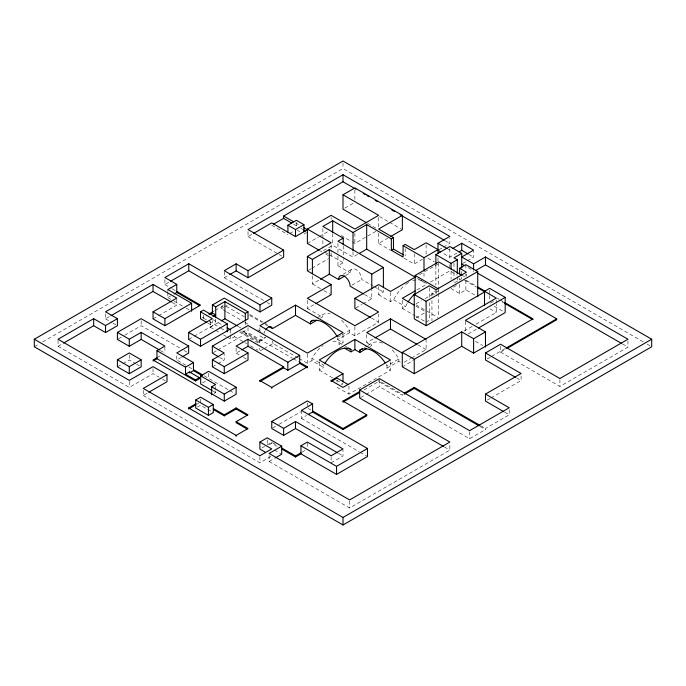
<?xml version="1.0" encoding="UTF-8"?>
<svg xmlns="http://www.w3.org/2000/svg" width="686" height="686" viewBox="0 0 686 686"><rect width="100%" height="100%" fill="white"/><g stroke="black" fill="none" stroke-linecap="round" stroke-linejoin="round"><path stroke-width="0.51" stroke-dasharray="3.43 2.57" d="M34.3 346.764L38.939 344.089M42.643 341.945L343 168.533L643.357 341.945M58.044 340.247L58.044 346.276L62.615 343.635M105.541 313.828L105.541 318.853L110.103 316.22M164.906 279.554L164.906 284.579L169.493 281.929M248.015 231.568L248.015 236.593L252.585 233.96M167.864 292.57L167.864 297.595L170.54 296.052M289.595 233.583L293.814 231.148M118.326 338.893L123.806 335.728M124.715 335.197L141.162 325.713L183.171 349.963M153.029 318.853L157.6 316.22M158.509 315.689L176.774 305.141L176.774 299.113M224.271 271.699L224.271 277.727L228.832 275.086M344.826 208.124L353.959 202.85M303.941 234.072L306.522 232.58M307.379 243.453L318.338 237.124M319.256 236.593L328.388 231.319M117.409 366.839L121.979 364.197M122.888 363.674L129.285 359.987L135.674 363.674M202.001 318.004L203.485 317.146M212.394 312.001L214.221 310.947M215.138 310.415L223.353 305.673M203.485 315.14L203.485 318.167L206.152 316.615M225.84 311.384L221.286 308.751L223.808 307.294M224.648 306.814L227.169 305.356M357.569 254.429L353.007 257.061L332.684 245.331L322.892 250.982L322.892 248.838M156.965 357.715L161.373 355.168M188.65 339.416L193.22 336.783M194.129 336.251L212.394 325.713L212.394 320.688M308.297 270.344L311.032 268.758M311.95 268.235L328.388 258.742M352.132 241.866L354.876 243.453L366.744 236.593M367.662 236.07L375.877 231.319M210.259 321.134L210.259 327.231L220.309 321.425M337.949 256.144L337.949 265.756L343.223 262.712L343.223 259.514M58.044 346.276L129.285 387.401L153.029 373.69L159.135 377.223M181.344 357.346L176.774 359.987L176.774 354.962M378.621 233.163L378.621 243.453L387.753 238.179M312.404 275.806L312.404 283.935L319.522 279.828M227.135 336.972L230.685 339.021L234.629 336.74A6.123 3.533 -60 0 1 235.487 334.288M242.707 331.046A6.123 3.533 -60 0 1 243.041 331.887L245.322 330.575L245.322 328.534M343 274.289L351.935 269.126M345.787 275.438L350.254 272.856A8.146 4.699 60 0 1 356.008 269.529A8.146 4.699 60 0 1 361.771 279.502L373.484 286.268M213.243 352.638L216.905 350.529M217.822 349.997L248.015 332.564L292.322 358.143M143.245 390.437L143.245 395.462L147.807 392.829M307.379 300.322L307.379 308.451L314.685 304.232M351.944 285.179L361.771 279.502M212.394 366.839L216.939 364.215M217.848 363.691L224.202 360.021L224.202 353.993M236.138 348.102L236.138 353.127L240.709 350.495M243.11 330.944L259.677 340.513L265.499 337.143A6.123 3.533 60 0 0 264.65 338.618L259.677 341.491L243.041 331.887M202.439 382.942L207.729 379.89M316.872 317.961L322.351 314.797A26.66 15.392 60 0 1 330.129 313.691M263.244 349.14L259.677 351.198L255.964 349.063M264.136 348.625L273.054 343.472L298.101 357.938M320.525 318.15L322.351 317.095L322.351 314.797M404.191 258.219L414.241 264.016L422.456 259.265M438.894 249.781L442.547 247.672M443.465 247.14L449.862 243.453L449.862 238.428M355.76 307.937L361.985 304.344M362.877 303.829L371.778 298.693L371.778 289.552M378.621 286.611L378.621 294.74L383.388 291.987L383.388 288.789M419.472 274.709L423.091 272.616M424.866 271.587L437.985 264.016M457.168 252.945L449.862 257.164L442.547 252.945M214.023 393.49L215.593 392.581L215.593 390.566M196.873 404.234L198.7 403.179M197.336 407.09L200.569 405.22L213.303 412.569M378.621 294.74L390.488 301.6L393.661 299.765A27.191 15.692 -60 0 1 405.212 284.939M416.856 289.921L426.812 284.175M430.439 282.083L449.862 270.867L457.168 275.086M462.647 263.484L466.3 261.375M467.209 260.851L473.606 257.164L473.606 251.127M337.615 337.323L341.268 335.214M342.177 334.682L349.491 330.463A26.66 15.392 60 0 0 340.908 319.633M337.615 338.087L337.615 339.621L349.491 332.761L354.876 335.874L378.621 322.163L378.621 314.034M299.036 358.469L307.379 363.288L311.941 360.656L323.818 367.516L323.818 365.218L311.941 358.358A26.66 15.392 -60 0 1 322.995 345.521M343 334.596L343 342.726L339.081 344.989L339.081 342.691A26.66 15.392 -60 0 0 330.498 341.774M402.365 300.322L402.365 308.451L405.537 306.625A27.191 15.692 -60 0 1 407.493 303.006M431.948 296.223L431.948 293.016L436.193 290.564M416.025 303.795L421.461 300.657M425.08 298.564L438.663 290.727M319.256 362.019L319.256 370.148L323.818 367.516M366.744 334.596L366.744 342.726L374.05 338.507M364.412 347.519L367.147 345.933M368.065 345.41L371.718 343.3A26.66 15.392 60 0 1 382.771 343.223M416.068 317.798L424.282 313.056M456.422 285.487L451.062 288.574L459.611 293.514L465.863 289.912L477.73 296.764M369.891 346.653L371.718 345.598L371.718 343.3M426.109 322.163L429.282 320.328L429.282 301.506M341.311 384.829L343 383.86L333.868 378.586M272.676 428.004L278.156 424.84M279.065 424.317L300.991 411.66M490.464 303.118L495.626 300.142M390.488 362.019L390.488 370.148L386.981 368.116L386.981 365.818L398.849 358.967A26.66 15.392 60 0 0 390.274 348.136M386.981 368.116L398.849 361.265L401.49 362.783M301.446 410.374L301.446 418.426L306.591 415.45M337.083 387.273L348.96 394.124L390.488 370.148M404.191 362.234L410.588 358.546M411.497 358.015L426.109 349.586L426.109 340.436M261.726 448.035L265.396 445.917M267.231 444.862L271.759 442.238L277.238 445.403M402.279 366.787L413.341 360.399M464.036 331.132L472.337 326.339M476.024 324.212L496.304 312.499L496.304 304.275M269.041 444.828L271.759 443.259L278.156 446.946M364.009 390L378.621 381.562L402.365 395.273L402.365 394.261L378.621 380.55L378.621 381.562M468.212 333.962L477.456 328.62M360.57 397.528L365.055 394.939M365.955 394.424L379.409 386.655L469.593 438.723L485.474 429.547L485.474 428.536L509.226 414.824L509.226 407.784M143.245 395.462L259.891 462.81L271.759 455.95M269.101 455.461L269.101 461.498L274.494 458.385M301.84 452.297L305.536 450.162M487.249 358.958L490.799 356.909M491.682 356.403L505.153 348.625M500.557 346.259L500.557 352.132L506.079 348.951M331.124 462.81L343 455.95L343 449.922M487.3 400.058L490.044 398.472M490.953 397.949L521.094 380.55L521.094 375.525M500.557 352.132L559.922 386.407L627.956 347.133L627.956 340.222M269.101 461.498L349.62 507.983L449.862 450.11L449.862 443.07M647.061 344.089L651.7 346.764M445.248 240.795L449.862 243.453M469.035 254.523L473.606 257.164M622.399 343.926L627.956 347.133M448.035 249.069L449.862 250.124M379.53 216.562L388.662 221.835M389.579 222.358L401.456 229.21M468.126 267.703L473.606 270.867L473.606 271.725M463.016 275.926L464.722 276.912M367.662 223.413L377.703 229.21M427.935 258.219L434.332 261.906M466.3 280.36L476.341 286.165M497.35 298.29L499.176 299.345M500.094 299.868L504.656 302.509M464.473 280.162L476.341 287.022M501.92 301.78L504.656 303.366M494.186 306.265L503.353 311.555M378.621 243.453L390.488 250.304M489.958 308.837L496.304 312.499M423.862 281.955L426.606 283.532M417.525 278.516L420.295 280.12M421.221 280.651L425.826 283.309M341.174 235.538L351.223 241.343M431.948 293.016L434.435 294.448M295.512 222.89L300.074 225.523M293.685 224.176L297.338 226.286M300.991 228.395L302.818 229.45M297.192 230.179L299.722 231.636M324.744 252.045L328.44 254.18M329.366 254.712L343.223 262.712M416.025 304.841L426.023 310.612M426.932 311.135L437.831 317.429M320.165 250.836L321.991 251.891M325.644 254L328.388 255.578M416.068 306.196L426.109 312.001M475.458 341.345L482.747 345.555M271.759 225.231L287.914 234.561M337.949 265.756L350.254 272.856M374.385 286.791L383.388 291.987M393.661 299.765L405.537 306.625M402.365 308.451L415.15 315.834M416.068 316.366L424.282 321.108M516.532 377.909L521.094 380.55M364.566 294.534L371.778 298.693M248.015 236.593L278.156 254M279.065 254.523L281.809 256.11M312.404 283.935L323.106 290.109M323.998 290.624L331.124 294.74M371.315 317.944L378.621 322.163M417.894 344.835L426.109 349.586M504.656 412.183L509.226 414.824M307.379 308.451L322.351 317.095M366.744 342.726L371.718 345.598M337.615 339.621L343 342.726M339.081 342.691L344.561 345.855M345.47 346.387L347.296 347.442M224.271 277.727L266.279 301.977M267.197 302.509L269.932 304.087M480.852 425.86L485.474 428.536M479.926 426.34L485.474 429.547M249.781 314.514L263.441 322.394M264.35 322.926L267.986 325.027M249.721 315.466L261.555 322.291M265.199 324.401L267.926 325.97M226.097 306.196L244.362 316.743M226.749 311.907L244.045 321.897M244.953 322.42L249.507 325.044M257.704 329.777L263.167 332.933M259.891 335.874L264.65 338.618M319.256 370.148L332.95 378.055M238.222 326.467L240.88 328.011M164.906 284.579L171.294 288.274M172.212 288.797L176.774 291.439M293.239 358.675L298.779 361.874M444.339 446.929L449.862 450.11M240.649 331.561L259.677 342.546M239.697 332.238L259.677 343.763L259.677 340.513M212.926 319.625L221.801 324.752M167.864 297.595L173.344 300.76M174.253 301.291L182.476 306.033M186.129 308.143L190.691 310.784M203.485 318.167L208.047 320.799M208.964 321.331L219.923 327.651M220.832 328.182L226.311 331.347M234.629 336.74L243.907 342.1M244.833 342.631L246.686 343.703M250.399 345.847L255.038 348.522M172.212 302.509L176.774 305.141M207.832 323.072L212.394 325.713M210.259 327.231L214.701 329.795M215.584 330.309L220.026 332.873M223.576 334.922L226.243 336.457M236.138 353.127L242.535 356.823M243.453 357.346L247.106 359.455M308.246 408.47L310.852 409.971M219.64 357.389L224.202 360.021M184.08 350.495L188.65 353.127M301.446 418.426L359.224 451.782M360.141 452.306L366.564 456.018M105.541 318.853L111.929 322.549M112.847 323.072L117.409 325.713M160.335 350.495L163.988 352.604M177.7 360.519L187.887 366.401M188.813 366.933L193.443 369.608M204.154 375.791L228.798 390.017M229.716 390.548L235.221 393.73M338.43 453.317L343 455.95M212.96 391.063L215.593 392.581M136.591 364.197L139.335 365.784M162.625 379.229L165.249 380.747M274.46 450.05L280.788 453.703M559.922 379.504L559.922 386.407M496.304 300.159L496.304 303.246M489.607 290.418L489.607 294.534M489.607 295.563L489.607 299.679M469.593 431.674L469.593 438.723M466.429 274.117L466.429 276.004M465.863 264.693L465.863 269.95M465.863 274.151L465.863 276.252M465.863 280.454L465.863 289.912M465.434 321.322L465.434 331.492M461.729 271.373L461.729 278.585L453.986 283.052L453.986 280.951M459.611 278.079L459.611 280.137M459.611 284.253L459.611 293.514M457.313 276.569L457.313 281.826M453.986 263.09L453.986 271.493M453.986 272.548L453.986 279.905M451.062 271.081L451.062 279.313M449.862 248.632L449.862 260.277M449.862 264.513L449.862 268.749M438.74 290.161L438.74 292.305M438.74 293.368L438.74 316.881M438.663 262.935L438.663 288.583M437.985 257.842L437.985 260.929M436.09 290.684L436.09 294.466M435.867 265.182L435.867 285.042M431.948 300.494L431.948 320.808M429.282 287.906L429.282 297.321M426.109 244.816L426.109 257.164M423.991 273.105L423.991 278.19M414.241 253.734L414.241 264.016M405.186 248.555L405.186 255.844M398.849 358.967L398.849 361.265M390.488 292.45L390.488 301.6M379.409 379.607L379.409 386.655M378.621 217.402L378.621 227.683M354.876 189.979L354.876 200.261M354.876 233.163L354.876 243.453M354.876 326.725L354.876 335.874M353.007 251.728L353.007 257.061M349.62 500.943L349.62 507.983M349.491 330.463L349.491 332.761M348.96 385.995L348.96 394.124M343.223 245.631L343.223 258.442M343 162.891L343 168.533M337.949 243.333L337.949 255.081M337.083 380.155L337.083 382.188M332.684 233.583L332.684 245.331M331.124 217.402L331.124 219.46M331.124 244.816L331.124 252.019M331.124 253.048L331.124 257.164M331.124 456.773L331.124 461.798M322.892 228.549L322.892 247.775M311.941 358.358L311.941 360.656M307.379 354.148L307.379 363.288M307.379 402.939L307.379 405.958M307.379 443.07L307.379 448.095M296.343 222.393L296.343 227.606M271.759 442.238L271.759 443.259M267.231 439.837L267.231 443.851M259.891 327.745L259.891 330.789M259.891 456.773L259.891 462.81M259.677 348.256L259.677 349.783M248.015 327.539L248.015 332.564M245.322 321.425L245.322 327.522M230.685 329.88L230.685 333.945M230.685 334.957L230.685 339.021M215.713 318.999L215.713 324.084M215.593 386.544L215.593 389.562M208.613 373.338L208.613 379.384M200.569 399.175L200.569 403.205M167.864 289.543L167.864 291.559M164.906 347.099L164.906 353.127M153.029 368.665L153.029 373.69M141.162 320.688L141.162 325.713M129.285 354.962L129.285 359.987M129.285 381.373L129.285 387.401M405.923 284.381A27.191 15.692 -60 0 1 408.83 282.452M412.689 280.677A27.191 15.692 -60 0 1 418.966 279.939M419.781 280.085A27.191 15.692 -60 0 1 422.036 280.9M386.072 364.283A26.66 15.392 60 0 1 386.981 365.818M221.286 308.751A6.123 3.533 -60 0 1 222.821 305.133M264.076 333.456A6.123 3.533 -60 0 1 264.925 331.004M272.205 341.019A6.123 3.533 60 0 1 273.054 343.472"/><path stroke-width="1.03" d="M34.3 339.236L343 161.013L651.7 339.236L651.7 346.764L343 524.987L34.3 346.764L34.3 339.236L343 517.467L651.7 339.236M63.524 343.111L93.665 325.713L105.541 332.564L117.409 325.713L117.409 318.673L105.541 325.533L93.665 318.673L58.044 339.236L129.285 380.37L153.029 366.658L166.99 374.719L166.99 381.75L148.725 392.298M176.774 291.439L200.526 305.141L164.906 325.713L153.029 318.853L153.029 311.821L176.774 298.11L153.029 284.398L105.541 311.821L117.409 318.673M170.411 281.397L188.787 270.79L260.02 311.924L271.759 305.141L271.759 298.11L260.02 304.884L188.787 263.758L164.906 277.547L176.774 284.398L176.774 292.45L199.609 305.63M437.985 253.734L437.985 243.273L449.862 236.413L343 174.724L248.015 229.561L283.635 250.124L283.635 257.164L248.015 277.727L236.138 270.867L229.75 274.563M111.021 315.689L153.029 291.439L171.294 301.977M253.494 233.429L271.759 222.89L295.512 236.593L307.379 229.741L303.726 227.632M273.585 224.176L283.635 218.38L283.635 216.03L343 181.756L355.897 189.199M176.774 284.398L167.864 289.543L191.608 303.255L191.608 311.307M287.914 232.211L287.914 225.18L296.343 220.309L303.941 224.691L303.941 231.731M366.744 222.89L343 209.179L343 194.781L354.876 187.921L402.365 215.344L402.365 229.741L390.488 236.593M174.098 293.994L176.774 292.45M159.426 349.963L141.162 339.416L129.285 346.276L117.409 339.416L117.409 332.384L141.162 318.673L188.65 346.096L188.65 353.127L182.253 356.823M283.635 250.124L248.015 270.687L236.138 263.836L224.271 270.687L271.759 298.11M287.914 225.18L295.512 229.561L303.941 224.691M319.256 250.304L307.379 243.453L307.379 229.055L331.124 215.344L354.876 229.055L378.621 215.344L343 194.781M403.385 254.798L393.464 249.078L393.464 237.622L391.346 238.848L366.684 224.605L353.007 232.503L332.684 220.763L322.892 226.414L343.223 238.153L343.223 244.559M117.409 332.384L129.285 339.236L141.162 332.384L164.906 346.096L156.965 350.675L156.965 358.727L195.484 380.97L199.403 378.706L199.403 377.686L189.43 371.932L185.503 374.196L185.503 367.156L156.965 350.675M153.029 311.821L164.906 318.673L191.608 303.255M117.409 359.807L129.285 352.947L141.162 359.807L141.162 366.839L129.285 373.69L117.409 366.839L117.409 359.807L129.285 366.658L141.162 359.807M206.915 322.549L200.526 318.853L200.526 311.821L203.485 310.115L227.229 323.818L227.229 331.87M212.986 316.512L215.713 314.934L212.394 313.013L212.394 304.961L224.271 298.11L248.015 311.821L248.015 318.853L200.526 346.276L188.65 339.416L188.65 332.384L212.394 318.673L200.526 311.821M212.394 304.961L215.713 306.882L224.897 301.583L245.322 313.373L248.015 311.821M315.603 303.709L331.124 294.74L331.124 284.579L307.379 270.867L307.379 256.47L331.124 242.758L307.379 229.055M208.827 314.059L212.394 312.001M209.719 314.557L212.394 313.013M343.223 238.153L337.949 241.198L383.388 267.429L383.388 287.717M307.379 256.47L312.404 259.377L329.306 249.618L371.778 274.134L383.388 267.429M402.365 215.344L378.621 229.055L393.464 237.622M156.965 357.715L153.029 359.987L224.271 401.113L236.138 394.261L236.138 387.221L208.613 371.332L200.672 375.911L200.672 383.963L212.085 390.548M221.226 320.902L224.897 318.776L237.33 325.953M153.029 360.999L156.965 358.727M188.65 346.096L176.774 352.947L193.443 362.577L193.443 370.629L202.37 375.774M188.65 332.384L200.526 339.236L227.229 323.818M359.395 253.374L366.684 249.164L415.673 277.453M320.413 279.313L329.306 274.177L338.635 279.562L344.887 275.952M218.723 356.857L212.326 353.17L212.326 346.13L248.015 325.533L299.705 355.374L299.705 363.417L287.828 370.277L283.635 367.859L259.891 381.562L259.891 380.55L283.635 366.839L283.635 367.859M166.99 374.719L143.245 388.43L259.891 455.77L271.759 448.918L259.891 442.058L259.891 449.098L265.371 452.263M185.503 367.156L193.443 362.577M295.512 305.141L259.891 325.713L307.379 353.127L343 332.564L295.512 305.141L295.512 315.311L272.479 328.603A6.123 3.533 -60 0 0 265.611 329.829M331.124 284.579L307.379 298.29L354.876 325.713L378.621 312.001L354.876 298.29L354.876 308.451L370.397 317.421M391.346 238.848L391.346 250.296L393.464 249.078M403.068 245.614L405.186 244.388L414.241 249.618L426.109 242.758L437.985 249.618L423.991 257.696L403.068 245.614L403.068 257.061L391.346 250.296M193.443 370.629L189.43 372.944L189.43 371.932M299.705 355.374L287.828 362.225L248.015 339.236L236.138 346.096L248.015 352.947L248.015 359.987L224.271 373.69L212.394 366.839L212.394 359.807L224.202 352.99L212.326 346.13M241.626 349.963L248.015 346.276L283.635 366.839M185.503 374.196L195.484 379.95L199.403 377.686M212.394 359.807L224.271 366.658L248.015 352.947M316.872 320.259L310.484 323.955L310.484 321.657L313.219 320.07M354.876 298.29L378.621 284.579L390.488 291.439L414.944 277.315M435.867 264.119L435.867 254.592L449.862 246.514L461.729 253.366L461.729 268.192M211.665 394.853L211.665 386.801L215.593 384.529L200.672 375.911M452.597 248.546L461.729 243.273L473.606 250.124L461.729 256.984L473.606 263.836L485.474 256.984L627.956 339.236L559.922 378.518L500.557 344.243L485.474 352.947L485.474 359.987L515.615 377.386M195.716 399.972L200.569 397.168L213.303 404.517L213.303 412.569L208.441 415.373L195.716 408.024L195.716 399.972L208.441 407.321L213.303 404.517M415.124 294.697L415.124 275.455L438.663 261.863L462.167 275.438M195.956 404.766L188.65 408.985L188.65 407.964L195.956 403.745M458.994 251.891L461.729 250.304L468.126 254M461.729 253.366L453.986 257.842L457.313 259.762L457.313 273.422M211.665 386.801L224.271 394.081L236.138 387.221M415.039 290.967L402.365 298.29L414.241 305.141M477.259 286.688L485.474 291.439L426.109 325.713L414.241 318.853L414.241 294.5L429.282 285.813L436.09 289.741L466.429 272.231L459.611 268.295L459.611 273.963M459.611 268.295L465.863 264.693L477.73 271.545L477.73 296.764M213.312 408.496L224.271 414.824L236.138 407.964L248.015 414.824L236.138 421.676L236.138 422.696L247.106 429.024M259.891 380.55L271.759 387.401L307.379 366.839L307.379 367.859L299.705 363.417M331.124 381.562L331.124 380.55L343 387.401L390.488 359.987L354.876 339.416L319.256 359.987L343 373.69L343 381.828M426.109 339.416L390.488 318.853L366.744 332.564L402.365 353.127M475.432 270.67L485.474 264.873L621.482 343.394M213.312 409.508L224.271 415.836L236.138 408.985L247.106 415.313M414.241 294.5L426.109 301.351L477.73 271.545M344.561 348.154L350.949 351.849L354.876 349.586L359.841 352.45L366.238 348.762M374.968 337.984L390.488 329.014L416.977 344.312M359.841 352.45L359.841 350.152L362.585 348.574M484.513 305.699L484.513 291.301L489.607 288.36L505.188 297.355L505.188 312.61L478.374 328.088M188.65 407.964L236.138 435.387L248.015 428.536L236.138 421.676M331.124 380.55L343 373.69M331.981 381.073L337.083 378.123L348.042 384.452M337.521 452.786L295.512 428.536L283.635 435.387L271.759 428.536L271.759 421.496L307.379 400.933L312.584 403.943L312.584 411.994L343 429.547L366.744 415.836L366.744 414.824L343 401.113L343 402.133L359.438 392.641M312.584 403.943L301.446 410.374L367.482 448.49L367.482 456.542L336.543 474.403L300.922 453.84L295.512 456.97L281.809 449.056M504.656 302.509L532.971 318.853L473.606 353.127L461.729 346.276L414.241 373.69L402.279 366.787L402.279 352.39L496.304 298.101L484.513 291.301M505.188 297.355L465.434 320.302L485.474 331.878L485.474 347.133M259.891 442.058L267.231 437.822L281.697 446.174L281.697 454.226L275.395 457.862M271.759 421.496L283.635 428.356L295.512 421.496L343 448.918L331.124 455.77L307.379 442.058L300.922 445.789L300.922 453.84M308.306 414.464L312.584 411.994M443.413 446.397L359.678 398.043L359.678 389.991L379.409 378.603L469.593 430.671L509.226 407.784L485.474 394.081L485.474 401.113L503.747 411.66M402.279 352.39L414.241 359.293L461.729 331.878L473.606 338.73L485.474 331.878M343 401.113L359.438 391.62M281.697 446.174L269.101 453.446L349.62 499.931L449.862 442.058L359.678 389.991M281.809 448.044L295.512 455.95L300.922 452.829M312.584 410.974L343 428.536L366.744 414.824M404.191 393.207L414.241 387.401L479.926 425.329M404.191 394.218L414.241 388.422L479 425.809M506.079 348.094L556.715 318.853L556.715 319.71L506.997 348.419M300.922 445.789L336.543 466.36L367.482 448.49M485.474 394.081L521.094 373.51L485.474 352.947M435.867 254.592L451.062 263.355L457.313 259.762M363.263 193.461L365.106 194.524M366.95 195.587L368.794 196.65M375.242 200.372L377.086 201.435M391.826 209.942L394.587 211.537M400.11 214.735L444.331 240.263M437.985 243.273L447.118 248.546M437.985 250.304L440.721 251.891M461.729 264.016L464.473 265.593M477.302 273.002L556.715 318.853M477.259 287.545L484.565 291.764M504.656 303.366L532.971 319.71M415.124 275.455L438.74 289.098M283.635 216.03L293.685 221.835M283.635 218.38L291.859 223.121M303.726 229.982L305.553 231.036M363.666 294.011L350.152 286.216A8.146 4.699 60 0 0 344.398 276.235A8.146 4.699 60 0 0 338.635 279.562M295.512 315.311L310.484 323.955M348.214 347.965L350.949 349.551L350.949 351.849M268.843 326.502L272.479 328.603M299.705 362.405L307.379 366.839M227.135 327.822L230.685 329.88M193.443 369.608L202.37 374.762M485.474 256.984L485.474 264.873M473.606 263.836L473.606 268.861M473.606 338.73L473.606 353.127M461.729 243.273L461.729 250.304M461.729 331.878L461.729 346.276M451.062 263.355L451.062 269.023M426.109 301.351L426.109 325.713M423.991 257.696L423.991 271.064M414.241 359.293L414.241 373.69M414.241 387.401L414.241 388.422M390.488 318.853L390.488 329.014M371.778 274.134L371.778 288.532M366.684 224.605L366.684 249.164M354.876 339.416L354.876 349.586M353.007 232.503L353.007 250.656M343 174.724L343 181.756M343 428.536L343 429.547M343 517.467L343 524.987M336.543 466.36L336.543 474.403M332.684 220.763L332.684 232.511M329.306 249.618L329.306 274.177M312.404 259.377L312.404 273.774M295.512 229.561L295.512 236.593M295.512 421.496L295.512 428.536M295.512 455.95L295.512 456.97M287.828 362.225L287.828 370.277M283.635 428.356L283.635 435.387M271.759 387.401L271.759 388.422M260.02 304.884L260.02 311.924M248.015 270.687L248.015 277.727M248.015 339.236L248.015 346.276M245.322 313.373L245.322 320.405M236.138 263.836L236.138 270.867M236.138 407.964L236.138 408.985M236.138 435.387L236.138 436.407M224.897 301.583L224.897 318.776M224.271 366.658L224.271 373.69M224.271 394.081L224.271 401.113M224.271 414.824L224.271 415.836M215.713 306.882L215.713 316.966M208.441 407.321L208.441 415.373M200.526 339.236L200.526 346.276M195.484 379.95L195.484 380.97M188.787 263.758L188.787 270.79M164.906 318.673L164.906 325.713M153.029 284.398L153.029 291.439M141.162 332.384L141.162 339.416M129.285 339.236L129.285 346.276M129.285 366.658L129.285 373.69M105.541 325.533L105.541 332.564M93.665 318.673L93.665 325.713M408.033 302.132A27.191 15.692 -60 0 1 414.961 293.634M359.841 350.152A26.66 15.392 60 0 1 385.112 362.783M310.484 321.657A26.66 15.392 60 0 1 337.169 336.552M324.727 363.674A26.66 15.392 -60 0 1 350.949 349.551"/></g></svg>
